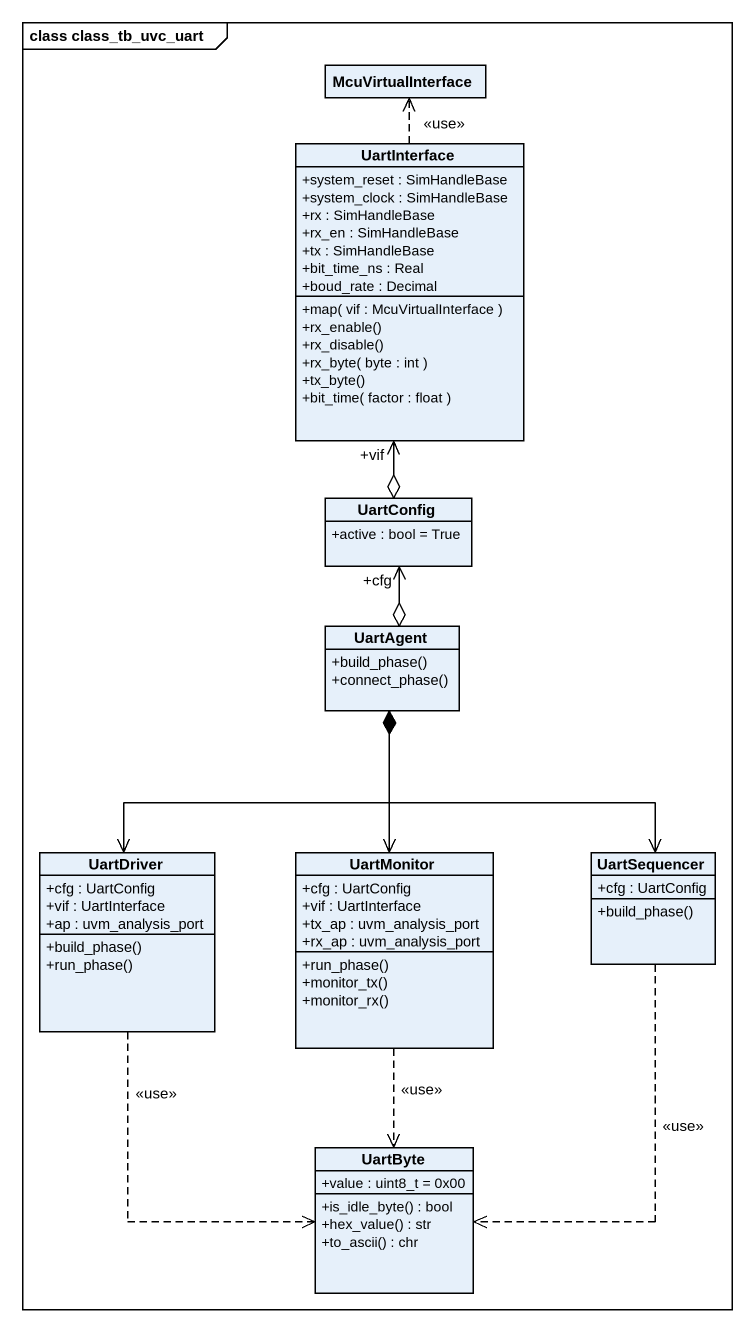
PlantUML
@startuml
mainframe class class_tb_uvc_uart
hide circle
hide empty members
skinparam classAttributeIconSize 0
class McuVirtualInterface
class UartInterface {
  +system_reset : SimHandleBase
  +system_clock : SimHandleBase
  +rx : SimHandleBase
  +rx_en : SimHandleBase
  +tx : SimHandleBase
  +bit_time_ns : Real
  +boud_rate : Decimal
  +map( vif : McuVirtualInterface )
  +rx_enable()
  +rx_disable()
  +rx_byte( byte : int )
  +tx_byte()
  +bit_time( factor : float )
}
class UartConfig {
  +active : bool = True
}
class UartAgent {
  +build_phase()
  +connect_phase()
}
class UartDriver {
  +cfg : UartConfig
  +vif : UartInterface
  +ap : uvm_analysis_port
  +build_phase()
  +run_phase()
}
class UartMonitor {
  +cfg : UartConfig
  +vif : UartInterface
  +tx_ap : uvm_analysis_port
  +rx_ap : uvm_analysis_port
  +run_phase()
  +monitor_tx()
  +monitor_rx()
}
class UartSequencer {
  +cfg : UartConfig
  +build_phase()
}
class UartByte {
  +value : uint8_t = 0x00
  +is_idle_byte() : bool
  +hex_value() : str
  +to_ascii() : chr
}
UartInterface .up.> McuVirtualInterface : <<use>>
UartConfig o-up-> "+vif" UartInterface
UartAgent o-up-> "+cfg" UartConfig
UartAgent *--> UartDriver
UartAgent *--> UartMonitor
UartAgent *--> UartSequencer
UartDriver ..> UartByte : <<use>>
UartMonitor ..> UartByte : <<use>>
UartSequencer ..> UartByte : <<use>>
@enduml
